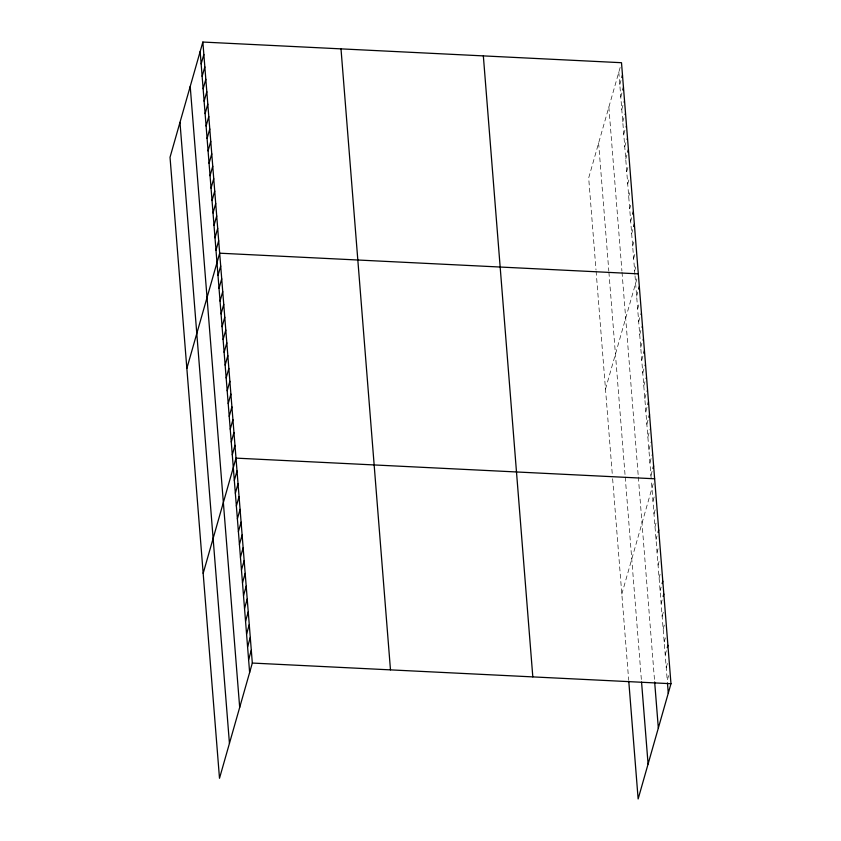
<?xml version="1.0" encoding="UTF-8"?>
<svg xmlns="http://www.w3.org/2000/svg" width="841" height="841" viewBox="0 0 841 841"><rect width="100%" height="100%" fill="white"/><g stroke="black" fill="none" stroke-linecap="round" stroke-linejoin="round"><path stroke-width="0.63" stroke-dasharray="4.21 3.15" d="M620.153 67.448L588.679 177.945L595.996 269.856M619.796 84.594L621.142 79.863M620.784 97.02L622.803 89.913M621.772 109.435L624.127 101.151M622.76 121.861L625.115 113.577M623.749 134.276L626.114 125.992M624.737 146.702L627.102 138.418M625.725 159.117L627.754 152.021M626.713 171.543L628.069 166.802M627.712 183.958L629.057 179.228M628.7 196.384L629.709 192.831M629.688 208.799L630.697 205.246M630.676 221.215L631.686 217.672M631.665 233.64L633.01 228.91M632.653 246.056L633.998 241.325M633.641 258.481L634.997 253.751M634.629 270.897L635.985 266.166M605.499 389.089L636.973 278.581M636.648 296.127L637.993 291.396M637.667 308.941L639.013 304.2M638.687 321.746L641.042 313.462M639.707 334.55L642.061 326.266M640.726 347.365L643.081 339.081M641.746 360.169L643.764 353.073M642.766 372.973L645.121 364.689M643.785 385.788L646.151 377.504M644.805 398.592L647.171 390.308M645.825 411.407L647.854 404.3M646.845 424.211L648.874 417.104M647.864 437.015L650.23 428.731M648.884 449.83L651.249 441.546M649.904 462.634L652.269 454.35M650.923 475.438L652.952 468.342M621.825 594.019L653.299 483.512M652.973 501.057L654.319 496.327M653.993 513.872L655.339 509.131M655.013 526.676L656.022 523.123M656.033 539.48L657.042 535.938M657.052 552.295L658.061 548.742M658.072 565.099L659.081 561.546M659.092 577.904L660.101 574.361M660.111 590.718L661.121 587.165M661.131 603.523L662.14 599.969M662.151 616.337L663.496 611.596M663.171 629.142L664.516 624.411M664.19 641.946L665.536 637.215M665.21 654.761L666.566 650.019M666.23 667.565L667.586 662.834M668.606 675.638L667.249 680.369L651.333 480.568M618.808 72.179L634.934 274.629M635.029 275.869L651.239 479.286M608.863 107.08L621.92 271.023M622.025 272.274L638.235 475.764M638.33 477.047L654.561 680.695M598.613 143.044L608.81 270.97M608.905 272.211L625.126 475.859M625.231 477.141L641.452 680.79M596.09 271.096L612.332 474.902M612.637 478.75L628.658 679.833"/><path stroke-width="1.26" d="M202.86 42.05L170.029 157.288L219.501 778.293L252.321 663.055L202.86 42.05L621.499 62.707L670.971 683.712L638.14 798.95L628.763 681.115M201.146 63.937L203.848 54.465M202.134 76.363L204.836 66.891M203.123 88.778L205.824 79.306M204.111 101.193L206.812 91.732M205.109 113.619L207.801 104.147M206.098 126.034L208.789 116.573M207.086 138.46L209.777 128.988M208.074 150.875L210.765 141.414M209.062 163.301L211.764 153.829M210.05 175.716L212.752 166.255M211.038 188.142L213.74 178.67M212.027 200.557L214.728 191.086M213.025 212.983L215.716 203.511M214.013 225.399L216.705 215.927M215.002 237.814L217.693 228.353M215.99 250.24L218.681 240.768M186.849 368.432L219.68 253.194L638.319 273.851M217.998 275.47L220.699 265.998M219.017 288.274L221.719 278.813M220.037 301.078L222.739 291.617M221.057 313.893L223.759 304.421M222.077 326.697L224.778 317.236M223.096 339.512L225.798 330.04M224.116 352.316L226.818 342.844M225.136 365.12L227.837 355.659M226.166 377.935L228.857 368.463M227.186 390.739L229.877 381.278M228.205 403.554L230.897 394.082M229.225 416.358L231.916 406.886M230.245 429.162L232.936 419.701M231.264 441.977L233.956 432.505M232.284 454.781L234.975 445.31M203.175 573.362L236.006 458.124L654.645 478.781M234.324 480.4L237.025 470.928M235.343 493.204L238.045 483.743M236.363 506.019L239.065 496.547M237.383 518.823L240.084 509.352M238.402 531.628L241.104 522.166M239.422 544.442L242.124 534.971M240.442 557.247L243.144 547.775M241.462 570.051L244.163 560.59M242.481 582.866L245.183 573.394M243.512 595.67L246.203 586.209M244.531 608.485L247.222 599.013M245.551 621.289L248.242 611.817M246.571 634.093L249.262 624.632M247.59 646.908L250.282 637.436M248.61 659.712L251.301 650.24M621.814 77.498L622.487 75.133M622.803 89.913L623.475 87.548M627.754 152.021L628.427 149.656M632.695 214.119L633.378 211.753M633.683 226.534L634.366 224.169M638.666 289.031L639.339 286.665M643.764 353.073L644.437 350.697M647.854 404.3L648.527 401.935M648.874 417.104L649.546 414.739M652.952 468.342L653.625 465.977M658.051 532.385L658.724 530.019M662.13 583.612L662.813 581.247M663.15 596.427L663.833 594.061M667.239 647.654L667.912 645.289M252.321 663.055L670.971 683.712M667.46 682.934L668.269 693.184M654.655 681.977L658.335 728.085M641.557 682.072L648.085 764.048M483.344 55.895L532.816 676.9M341.004 48.873L390.476 669.867M200.158 51.522L249.63 672.516M190.213 86.423L239.685 707.428M179.974 122.387L229.446 743.381"/></g></svg>
